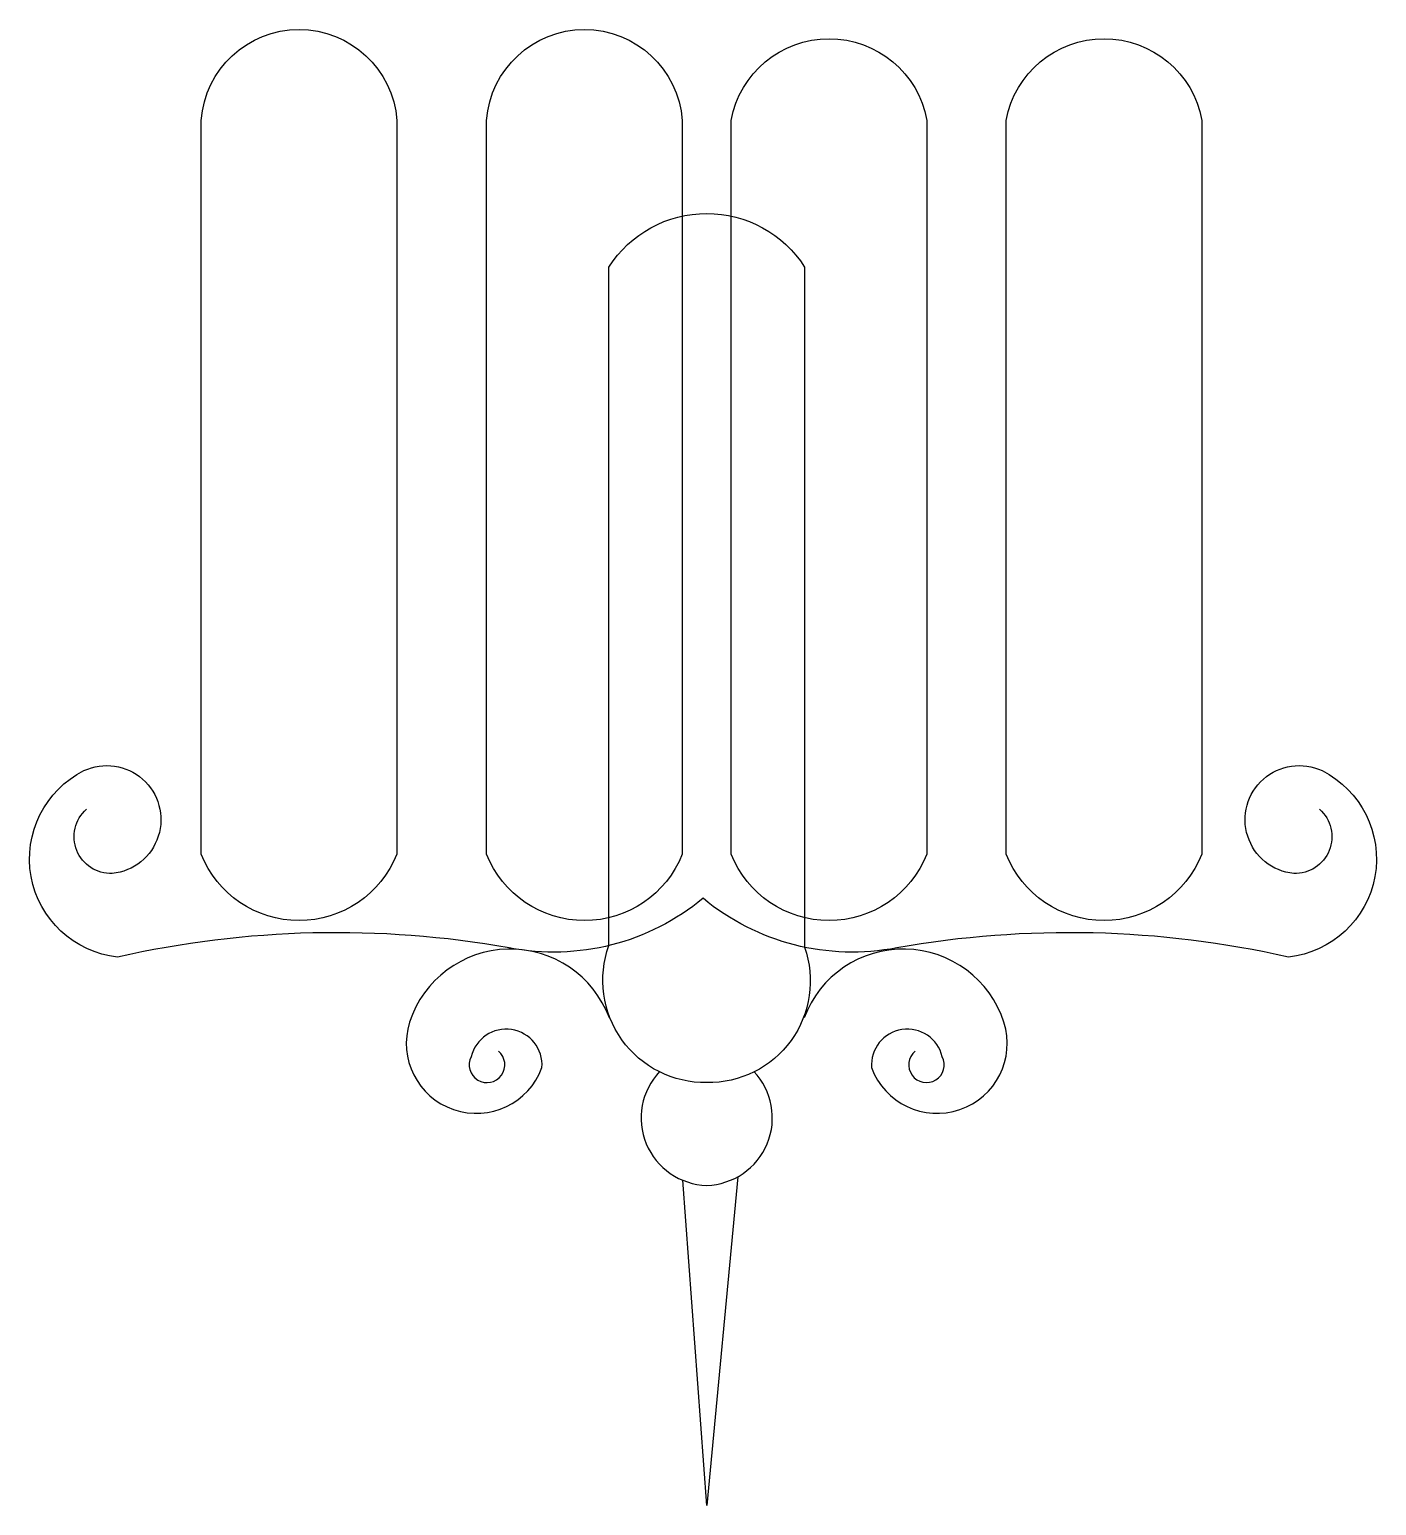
# Model space of a CAD drawing. Extents: x -77667 to -77392, y -36400 to -36098.
import ezdxf

# ---------------------------------------------------------------- set-up
doc = ezdxf.new("R2010")
doc.units = 0
doc.header["$MEASUREMENT"] = 0
doc.layers.add('3', color=3, linetype='CONTINUOUS')
doc.layers.add('4', color=4, linetype='CONTINUOUS')

msp = doc.modelspace()

# ---------------------------------------------------------------- linework, layer by layer
at = {"layer": '3'}
msp.add_lwpolyline([(-77548.64, -36285.05), (-77548.64, -36146.36, -0.548115), (-77508.64, -36146.36), (-77508.64, -36285.4, -0.523336), (-77528.64, -36313.07, -0.525112)], format="xyb", close=True, dxfattribs=at)
at = {"layer": '4'}
for points in [[(-77631.99, -36116.36, -0.928254), (-77591.99, -36116.36), (-77591.99, -36266.36, -0.679619), (-77631.99, -36266.36)], [(-77533.64, -36116.36), (-77533.64, -36266.36, -0.679619), (-77573.64, -36266.36), (-77573.64, -36116.36, -0.928254)], [(-77523.64, -36116.36, -0.834181), (-77483.64, -36116.36), (-77483.64, -36266.36, -0.679619), (-77523.64, -36266.36)], [(-77467.42, -36116.36, -0.834181), (-77427.42, -36116.36), (-77427.42, -36266.36, -0.679619), (-77467.42, -36266.36)]]:
    msp.add_lwpolyline(points, format="xyb", close=True, dxfattribs=at)
for points in [[(-77403.38, -36257.19, -0.704339), (-77408.64, -36270.33, -1.182848), (-77402.85, -36249.3, -0.747777), (-77409.74, -36287.42, 0.099669), (-77489.78, -36285.53, -0.224754), (-77529.4, -36275.4, -0.224754), (-77569.03, -36285.53, 0.099669), (-77649.07, -36287.42, -0.747777), (-77655.95, -36249.3, -1.182848), (-77650.17, -36270.33, -0.704339), (-77655.43, -36257.19)], [(-77548.55, -36299.82, 0.709455), (-77589.39, -36300.73, 0.976966), (-77562.32, -36310, 0.92024), (-77576.79, -36307.78, 2.079754), (-77571.22, -36306.66, 2.079754)], [(-77486.05, -36306.66, 2.079754), (-77480.49, -36307.78, 0.92024), (-77494.95, -36310, 0.976966), (-77467.88, -36300.73, 0.709455), (-77508.73, -36299.82, 0.709455)], [(-77538.27, -36310.81, 0.649066), (-77528.64, -36334.08, 0.649066), (-77519.01, -36310.81, 0.649066)]]:
    msp.add_lwpolyline(points, format="xyb", dxfattribs=at)
msp.add_lwpolyline([(-77522.28, -36332.33), (-77528.64, -36399.53), (-77533.52, -36333.04)], dxfattribs=at)

doc.saveas('drawing.dxf')
